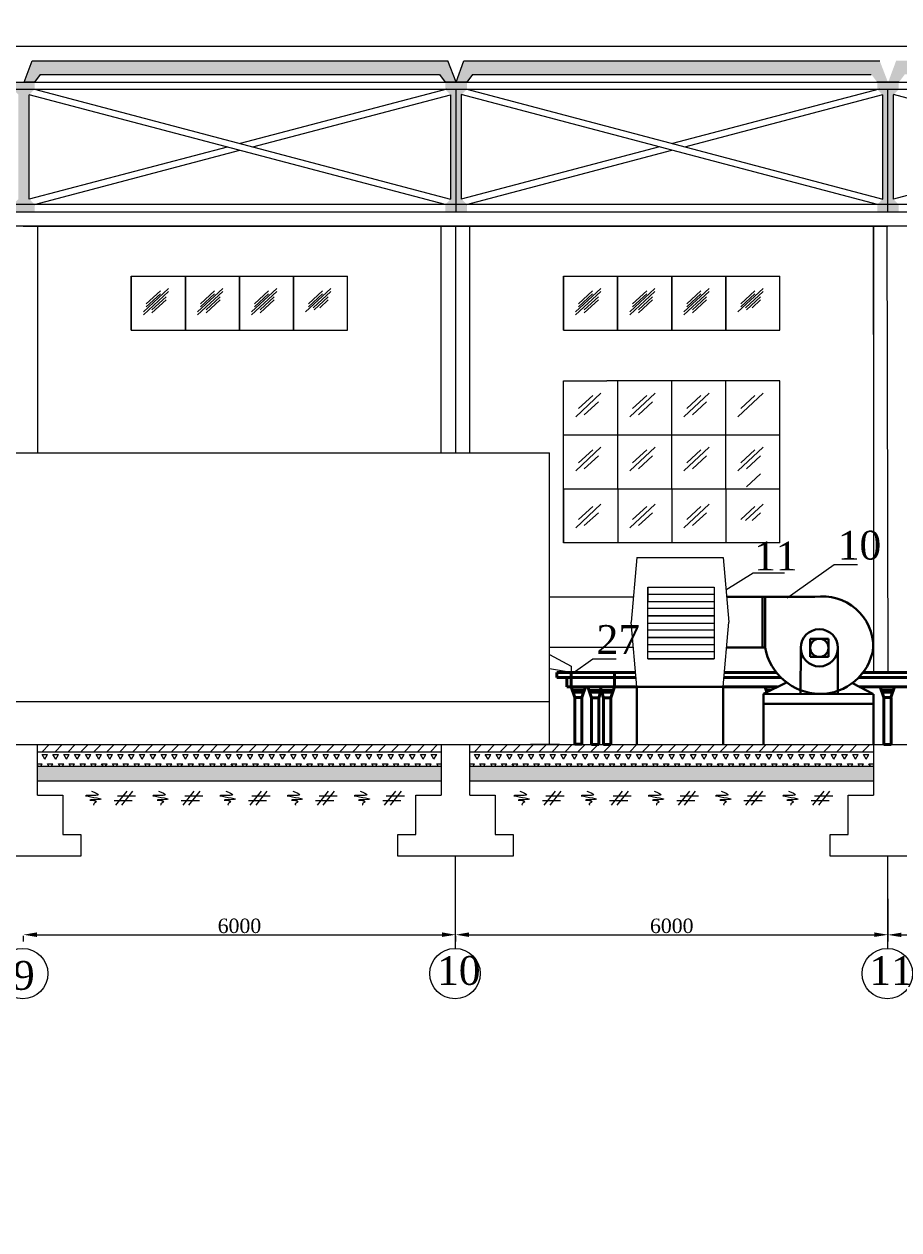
# Model space of a CAD drawing. Header units: inches. Extents: x -4475333 to 345677417, y -211198149 to 2125895.
# Drawn here: x -1924716 to -1912576, y 899148 to 915892 of the extents above; entities that cross this region are included whole.
import ezdxf

# ---------------------------------------------------------------- set-up
doc = ezdxf.new("R2010")
doc.units = ezdxf.units.IN
doc.header["$LTSCALE"] = 150
doc.header["$MEASUREMENT"] = 0
doc.linetypes.add('CENTER2', pattern=[1.125, 0.75, -0.125, 0.125, -0.125])
doc.linetypes.add('HIDDEN2', pattern=[4.7625, 3.175, -1.5875])
for name, color, linetype, lineweight in [('03 tbii', 3, 'Continuous', 50), ('cot', 2, 'Continuous', 50), ('Duong vien', 7, 'Continuous', 50), ('EEEE', 7, 'Continuous', 0), ('KHUNG BVE', 7, 'Continuous', 0), ('PHOI_CANH', 3, 'Continuous', 50), ('TH net dam', 7, 'Continuous', 30)]:
    doc.layers.add(name, color=color, linetype=linetype, lineweight=lineweight)
for name, color, linetype in [('dang', 2, 'Continuous'), ('duongtamchamgach', 50, 'Continuous'), ('MATCAT', 132, 'Continuous'), ('NET NHAP', 7, 'Continuous'), ('Net0.2', 4, 'Continuous'), ('netdut', 2, 'HIDDEN2'), ('Thiet bi', 7, 'Continuous'), ('tru', 7, 'Continuous')]:
    doc.layers.add(name, color=color, linetype=linetype)
doc.styles.add('1', font='times.ttf')
doc.styles.get("Standard").update_dxf_attribs({"font": 'times.ttf', "height": 100})
doc.dimstyles.new('75', dxfattribs={"dimtxt": 200, "dimasz": 188, "dimexe": 94, "dimexo": 47, "dimgap": 20, "dimtad": 1, "dimtoh": 1, "dimdec": 0, "dimtxsty": '1', "dimcen": 2.5, "dimclrt": 256, "dimadec": 0, "dimazin": 0, "dimtfac": 1, "dimtdec": 0, "dimtix": 1, "dimtmove": 0, "dimatfit": 2, "dimfxl": 1, "dimlwd": 9, "dimlwe": 9, "dimarcsym": 0})

# ---------------------------------------------------------------- blocks, each defined once
blk = doc.blocks.new('*D187')
at = {"layer": 'Defpoints', "color": 0, "lineweight": 0, "ltscale": 3, "transparency": 16777216}
for p in [(-1924728, 903279), (-1918728, 903279), (-1918728, 903247)]:
    blk.add_point(p, dxfattribs=at)
at = {"layer": 'NET NHAP', "color": 0, "lineweight": 9, "ltscale": 3, "transparency": 16777216}
for p, q in [((-1924728, 903232), (-1924728, 903153)), ((-1924540, 903247), (-1918916, 903247)), ((-1918728, 903232), (-1918728, 903153))]:
    blk.add_line(p, q, dxfattribs=at)
at = {"layer": 'NET NHAP', "color": 0, "lineweight": 0, "ltscale": 3, "transparency": 16777216}
for points in [[(-1924540, 903279), (-1924540, 903216), (-1924728, 903247)], [(-1918916, 903279), (-1918916, 903216), (-1918728, 903247)]]:
    blk.add_solid(points, dxfattribs=at)
at = {"layer": 'NET NHAP', "lineweight": 13, "ltscale": 3, "transparency": 16777216, "insert": (-1921728, 903369), "char_height": 200, "attachment_point": 5, "style": '1'}
blk.add_mtext('6000', dxfattribs=at)
blk = doc.blocks.new('*D188')
at = {"layer": 'Defpoints', "color": 0, "lineweight": 0, "ltscale": 3, "transparency": 16777216}
for p in [(-1918728, 903245), (-1912728, 903247), (-1912728, 903245)]:
    blk.add_point(p, dxfattribs=at)
at = {"layer": 'NET NHAP', "color": 0, "lineweight": 9, "ltscale": 3, "transparency": 16777216}
for p, q in [((-1918728, 903292), (-1918728, 903341)), ((-1912728, 903292), (-1912728, 903341)), ((-1918540, 903247), (-1912916, 903247))]:
    blk.add_line(p, q, dxfattribs=at)
at = {"layer": 'NET NHAP', "color": 0, "lineweight": 0, "ltscale": 3, "transparency": 16777216}
for points in [[(-1918540, 903279), (-1918540, 903216), (-1918728, 903247)], [(-1912916, 903279), (-1912916, 903216), (-1912728, 903247)]]:
    blk.add_solid(points, dxfattribs=at)
at = {"layer": 'NET NHAP', "lineweight": 13, "ltscale": 3, "transparency": 16777216, "insert": (-1915728, 903369), "char_height": 200, "attachment_point": 5, "style": '1'}
blk.add_mtext('6000', dxfattribs=at)
blk = doc.blocks.new('*D193')
at = {"color": 0, "linetype": 'ByBlock', "lineweight": 9, "ltscale": 10, "transparency": 16777216}
for p, q in [((-1912728, 903746), (-1912728, 903151)), ((-1906728, 903744), (-1906728, 903151)), ((-1912540, 903245), (-1906916, 903245))]:
    blk.add_line(p, q, dxfattribs=at)
at = {"color": 0, "linetype": 'ByBlock', "lineweight": 0, "ltscale": 10, "transparency": 16777216}
for points in [[(-1912540, 903276), (-1912540, 903214), (-1912728, 903245)], [(-1906916, 903276), (-1906916, 903214), (-1906728, 903245)]]:
    blk.add_solid(points, dxfattribs=at)
at = {"layer": 'Defpoints', "color": 0, "linetype": 'ByBlock', "lineweight": 0, "ltscale": 10, "transparency": 16777216}
for p in [(-1912728, 903793), (-1906728, 903791), (-1906728, 903245)]:
    blk.add_point(p, dxfattribs=at)
at = {"linetype": 'ByBlock', "ltscale": 10, "transparency": 16777216, "insert": (-1909728, 903367), "char_height": 200, "attachment_point": 5, "style": '1'}
blk.add_mtext('6000', dxfattribs=at)
blk = doc.blocks.new('utjjrtjtr')
at = {"layer": 'PHOI_CANH', "color": 252, "lineweight": 9}
for p, q in [((4094925, 1559965), (4094925, 1559215)), ((4094925, 1559215), (4094925, 1559965)), ((4094925, 1559965), (4097925, 1559965)), ((4094925, 1559965), (4094925, 1559215)), ((4094925, 1559965), (4097925, 1559965)), ((4094925, 1559965), (4097925, 1559965)), ((4095675, 1559215), (4095675, 1559965)), ((4095675, 1559965), (4095675, 1559215)), ((4096425, 1559215), (4096425, 1559965)), ((4096425, 1559965), (4096425, 1559215)), ((4097175, 1559215), (4097175, 1559965)), ((4097175, 1559965), (4097175, 1559215)), ((4097925, 1559215), (4097925, 1559965)), ((4095092, 1559468), (4095443, 1559795)), ((4095092, 1559468), (4095443, 1559795)), ((4095092, 1559426), (4095443, 1559754)), ((4095092, 1559426), (4095443, 1559754)), ((4095133, 1559580), (4095328, 1559760)), ((4095133, 1559580), (4095328, 1559760)), ((4095133, 1559539), (4095328, 1559719)), ((4095133, 1559539), (4095328, 1559719)), ((4095212, 1559496), (4095407, 1559677)), ((4095212, 1559496), (4095407, 1559677)), ((4095212, 1559455), (4095407, 1559636)), ((4095212, 1559455), (4095407, 1559636)), ((4095842, 1559468), (4096193, 1559795)), ((4095842, 1559468), (4096193, 1559795)), ((4095842, 1559426), (4096193, 1559754)), ((4095842, 1559426), (4096193, 1559754)), ((4095883, 1559580), (4096078, 1559760)), ((4095883, 1559580), (4096078, 1559760)), ((4095883, 1559539), (4096078, 1559719)), ((4095883, 1559539), (4096078, 1559719)), ((4095962, 1559496), (4096157, 1559677)), ((4095962, 1559496), (4096157, 1559677)), ((4095962, 1559455), (4096157, 1559636)), ((4095962, 1559455), (4096157, 1559636)), ((4096592, 1559468), (4096943, 1559795)), ((4096592, 1559468), (4096943, 1559795)), ((4096592, 1559426), (4096943, 1559754)), ((4096592, 1559426), (4096943, 1559754)), ((4096633, 1559580), (4096828, 1559760)), ((4096633, 1559580), (4096828, 1559760)), ((4096633, 1559539), (4096828, 1559719)), ((4096633, 1559539), (4096828, 1559719)), ((4096712, 1559496), (4096907, 1559677)), ((4096712, 1559496), (4096907, 1559677)), ((4096712, 1559455), (4096907, 1559636)), ((4096712, 1559455), (4096907, 1559636)), ((4097342, 1559468), (4097693, 1559795)), ((4097342, 1559468), (4097693, 1559795)), ((4097383, 1559580), (4097578, 1559760)), ((4097383, 1559580), (4097578, 1559760)), ((4097383, 1559539), (4097578, 1559719)), ((4097383, 1559539), (4097578, 1559719)), ((4097451, 1559527), (4097693, 1559754)), ((4097451, 1559527), (4097693, 1559754)), ((4097462, 1559496), (4097657, 1559677)), ((4097462, 1559496), (4097657, 1559677)), ((4097540, 1559527), (4097657, 1559636)), ((4097540, 1559527), (4097657, 1559636)), ((4094925, 1559215), (4097883, 1559215)), ((4094925, 1559215), (4097925, 1559215)), ((4094925, 1559215), (4097883, 1559215)), ((4097883, 1559215), (4097925, 1559215)), ((4097883, 1559215), (4097925, 1559215))]:
    blk.add_line(p, q, dxfattribs=at)

msp = doc.modelspace()

# ---------------------------------------------------------------- hatches: boundary and pattern name
at = {"layer": 'dang', "lineweight": 9}
for points in [[(-1924870.9, 913286.8), (-1924570.9, 913286.8), (-1924570.9, 913386.8), (-1924645.9, 913461.8), (-1924645.9, 914911.6), (-1924570.9, 914986.8), (-1924570.9, 915086.8), (-1924870.9, 915086.8), (-1924870.9, 914986.8), (-1924795.9, 914911.6), (-1924795.9, 913461.8), (-1924870.9, 913386.8)], [(-1918871.9, 913286.8), (-1918571.9, 913286.8), (-1918571.9, 913386.8), (-1918646.9, 913461.8), (-1918646.9, 914911.6), (-1918571.9, 914986.8), (-1918571.9, 915086.8), (-1918871.9, 915086.8), (-1918871.9, 914986.8), (-1918796.9, 914911.6), (-1918796.9, 913461.8), (-1918871.9, 913386.8)], [(-1912876.9, 913286.8), (-1912576.9, 913286.8), (-1912576.9, 913386.8), (-1912651.9, 913461.8), (-1912651.9, 914911.6), (-1912576.9, 914986.8), (-1912576.9, 915086.8), (-1912876.9, 915086.8), (-1912876.9, 914986.8), (-1912801.9, 914911.6), (-1912801.9, 913461.8), (-1912876.9, 913386.8)]]:
    msp.add_hatch(color=256, dxfattribs=at).paths.add_polyline_path(points)
at = {"layer": 'netdut', "linetype": 'ByBlock', "lineweight": 9, "ltscale": 10}
h = msp.add_hatch(dxfattribs=at)
h.set_pattern_fill('TRIANG', color=0, scale=400, style=0)
h.set_pattern_definition([(60, (-2659278.37, 852424.49), (-75, 129.90381), [75, -75]), (120, (-2659278.37, 852424.49), (-150, 8e-08), [75, -75]), (0, (-2659315.87, 852489.44), (75, 129.90381), [75, -75])])
h.paths.add_polyline_path([(-1924528.6, 905587.2), (-1924528.6, 905786.9), (-1918928.5, 905786.9), (-1918928.5, 905587.3)])
h = msp.add_hatch(dxfattribs=at)
h.set_pattern_fill('TRIANG', color=0, scale=400, style=0)
h.set_pattern_definition([(60, (-2653278.37, 852424.49), (-75, 129.90381), [75, -75]), (120, (-2653278.37, 852424.49), (-150, 8e-08), [75, -75]), (0, (-2653315.87, 852489.44), (75, 129.90381), [75, -75])])
h.paths.add_polyline_path([(-1918528.6, 905587.2), (-1918528.6, 905786.9), (-1912928.5, 905786.9), (-1912928.5, 905587.3)])
h = msp.add_hatch(dxfattribs=at)
h.set_pattern_fill('DOTS', color=4, scale=400, style=0)
h.set_pattern_definition([(0, (-2659278.374, 852424.489), (12.5, 25), [0, -25])])
edge = h.paths.add_edge_path()
edge.add_line((-1918928.5, 905587.3), (-1918928.5, 905386.9))
edge.add_line((-1924528.6, 905587.2), (-1918928.5, 905587.3))
edge.add_line((-1924528.6, 905383.7), (-1918928.5, 905382.7))
edge.add_line((-1924528.6, 905383.7), (-1924528.6, 905587.2))
h = msp.add_hatch(dxfattribs=at)
h.set_pattern_fill('DOTS', color=4, scale=400, style=0)
h.set_pattern_definition([(0, (-2653278.374, 852424.489), (12.5, 25), [0, -25])])
edge = h.paths.add_edge_path()
edge.add_line((-1912928.5, 905587.3), (-1912928.5, 905386.9))
edge.add_line((-1918528.6, 905587.2), (-1912928.5, 905587.3))
edge.add_line((-1918528.6, 905383.7), (-1912928.5, 905382.7))
edge.add_line((-1918528.6, 905383.7), (-1918528.6, 905587.2))
at = {"layer": 'tru', "linetype": 'ByBlock', "lineweight": 9, "ltscale": 10}
h = msp.add_hatch(dxfattribs=at)
h.set_pattern_fill('ANSI31', color=5, style=0)
h.set_pattern_definition([(45, (-3375269.5799, 726526.24026), (-0.088388347648, 0.088388347648), [])])
h.paths.add_polyline_path([(-1924606.8, 915382.5), (-1924716.4, 915086.8), (-1924571.1, 915086.8), (-1924491.8, 915193.9), (-1918952.1, 915193.9), (-1918870.9, 915086.8), (-1918722.4, 915086.8), (-1918835.9, 915382.5)])
for points in [[(-1918612.8, 915382.5), (-1918722.4, 915086.8), (-1918571.8, 915086.8), (-1918492.5, 915193.9), (-1912958.1, 915193.9), (-1912876.9, 915086.8), (-1912728.4, 915086.8), (-1912841.9, 915382.5)], [(-1912613.8, 915382.5), (-1912723.5, 915086.8), (-1912572.9, 915086.8), (-1912493.6, 915193.9), (-1906959.1, 915193.9), (-1906877.9, 915086.8), (-1906729.5, 915086.8), (-1906843, 915382.5)]]:
    msp.add_hatch(color=5, dxfattribs=at).paths.add_polyline_path(points)
h = msp.add_hatch(dxfattribs=at)
h.set_pattern_fill('ANSI31', color=5, scale=40, style=0)
h.set_pattern_definition([(45, (-3466444.04, 1115139.1), (-89.802561, 89.802561), [])])
edge = h.paths.add_edge_path()
edge.add_line((-1918928.5, 905786.9), (-1918928.5, 905886.8))
edge.add_line((-1918928.5, 905886.8), (-1921125.5, 905886.8))
edge.add_line((-1921125.5, 905886.8), (-1921125.5, 905887))
edge.add_line((-1921125.5, 905887), (-1924328.6, 905887))
edge.add_line((-1924328.6, 905886.9), (-1924528.6, 905886.9))
edge.add_line((-1924528.6, 905886.9), (-1924528.6, 905786.9))
edge.add_line((-1924528.6, 905786.9), (-1918928.5, 905786.9))
h = msp.add_hatch(dxfattribs=at)
h.set_pattern_fill('ANSI31', color=5, scale=40, style=0)
h.set_pattern_definition([(45, (-3460444.04, 1115139.1), (-89.802561, 89.802561), [])])
edge = h.paths.add_edge_path()
edge.add_line((-1912928.5, 905786.9), (-1912928.5, 905886.8))
edge.add_line((-1912928.5, 905886.8), (-1915125.5, 905886.8))
edge.add_line((-1915125.5, 905886.8), (-1915125.5, 905887))
edge.add_line((-1915125.5, 905887), (-1918328.6, 905887))
edge.add_line((-1918328.6, 905886.9), (-1918528.6, 905886.9))
edge.add_line((-1918528.6, 905886.9), (-1918528.6, 905786.9))
edge.add_line((-1918528.6, 905786.9), (-1912928.5, 905786.9))

# ---------------------------------------------------------------- linework, layer by layer
at = {"layer": '03 tbii', "lineweight": 18}
msp.add_line((-1972728.5, 905887), (-1906728.3, 905887), dxfattribs=at)
at = {"layer": 'cot', "lineweight": 18}
for p, q in [((-1918873.7, 913386.8), (-1924648.7, 914911.6)), ((-1924573.4, 914986.8), (-1918798.7, 913461.8)), ((-1918848.7, 914986.8), (-1921717.3, 914232.6)), ((-1921544, 914186.8), (-1918798.7, 914911.6)), ((-1912874.7, 913387.5), (-1918649.7, 914912.4)), ((-1918574.4, 914987.5), (-1912799.7, 913462.5)), ((-1912849.7, 914987.5), (-1915718.3, 914233.3)), ((-1915545, 914187.5), (-1912799.7, 914912.4)), ((-1906874.7, 913387.5), (-1912649.7, 914912.4)), ((-1921897.5, 914185.2), (-1924648.7, 913461.8)), ((-1915898.5, 914185.9), (-1918649.7, 913462.5)), ((-1909898.5, 914185.9), (-1912649.7, 913462.5)), ((-1924573.7, 913386.8), (-1921723.7, 914139.3)), ((-1918574.7, 913387.5), (-1915724.7, 914140.1))]:
    msp.add_line(p, q, dxfattribs=at)
at = {"layer": 'dang', "lineweight": 18}
for p, q in [((-1924645.9, 913461.8), (-1924645.9, 914911.6)), ((-1924645.9, 913461.8), (-1924645.9, 914911.6)), ((-1918796.9, 914911.6), (-1918796.9, 913461.8)), ((-1918796.9, 914911.6), (-1918796.9, 913461.8)), ((-1918646.9, 913461.8), (-1918646.9, 914911.6)), ((-1918646.9, 913461.8), (-1918646.9, 914911.6)), ((-1912801.9, 914911.6), (-1912801.9, 913461.8)), ((-1912801.9, 914911.6), (-1912801.9, 913461.8)), ((-1912651.9, 913461.8), (-1912651.9, 914911.6)), ((-1912651.9, 913461.8), (-1912651.9, 914911.6))]:
    msp.add_line(p, q, dxfattribs=at)
at = {"layer": 'Defpoints', "lineweight": 18}
for p, q in [((-1918721.9, 913286.8), (-1918721.9, 914986.8)), ((-1912726.9, 913286.8), (-1912726.9, 914986.8))]:
    msp.add_line(p, q, dxfattribs=at)
at = {"layer": 'Duong vien', "color": 7, "linetype": 'Continuous', "lineweight": 18, "ltscale": 10}
for p, q in [((-1914126.8, 907924.6), (-1913473.9, 908388.6)), ((-1913473.9, 908388.6), (-1913151, 908388.6)), ((-1917094.7, 906884.5), (-1916821.3, 907078.8)), ((-1916821.3, 907078.8), (-1916498.4, 907078.8))]:
    msp.add_line(p, q, dxfattribs=at)
at = {"layer": 'duongtamchamgach', "linetype": 'CENTER2', "lineweight": 15, "ltscale": 200}
msp.add_line((-1912723.1, 906889), (-1912736.1, 913086.6), dxfattribs=at)
at = {"layer": 'EEEE', "color": 5, "linetype": 'Continuous', "lineweight": 40, "ltscale": 10}
for p, q in [((-1917324.8, 906886.7), (-1916228.7, 906887.2)), ((-1917324.8, 906886.7), (-1917324.8, 906819.3)), ((-1917324.8, 906819.3), (-1916222.7, 906819.3)), ((-1917124.8, 906886.8), (-1917124.8, 906689.5)), ((-1916524.8, 906887.1), (-1916524.8, 906689.5)), ((-1915004.2, 906819.3), (-1914213.4, 906819.3)), ((-1914998.1, 906887.9), (-1914275.2, 906888.2)), ((-1912204.8, 906819.3), (-1913132.5, 906819.3)), ((-1913073.2, 906888.8), (-1912204.8, 906889.3)), ((-1917124.8, 906689.5), (-1916524.8, 906689.5)), ((-1917075.2, 905890.8), (-1916975.2, 905890.8)), ((-1916842.3, 905888), (-1916742.3, 905888)), ((-1916673, 905888), (-1916573, 905888)), ((-1912785, 905887), (-1912685, 905887))]:
    msp.add_line(p, q, dxfattribs=at)
at = {"layer": 'EEEE', "color": 5, "lineweight": 40}
for p, q in [((-1917184.8, 906689.3), (-1917184.8, 906819.3)), ((-1917184.8, 906689.3), (-1916211.1, 906689.3)), ((-1917124.8, 906689.5), (-1917075.2, 906540.8)), ((-1916925.7, 906689.3), (-1916975.2, 906540.8)), ((-1916892.7, 906689.3), (-1916842.3, 906538)), ((-1916723.5, 906689.5), (-1916673, 906538)), ((-1916691.8, 906689.5), (-1916691.9, 906689.3)), ((-1916522.5, 906689.3), (-1916573, 906538)), ((-1915015.9, 906689.3), (-1914259.4, 906689.3)), ((-1914432.7, 906685.3), (-1914409, 906614)), ((-1913120.8, 906689.3), (-1912344.8, 906689.3)), ((-1912835.9, 906689.3), (-1912786.3, 906540.6)), ((-1912636.8, 906689.3), (-1912686.3, 906540.6)), ((-1917108.5, 906640.8), (-1916941.9, 906640.8)), ((-1917100.2, 906615.8), (-1916950.2, 906615.8)), ((-1917075.2, 905890.8), (-1917075.2, 906540.8)), ((-1917075.2, 906540.8), (-1916975.2, 906540.8)), ((-1916975.2, 906540.8), (-1916975.2, 905890.8)), ((-1916875.6, 906638), (-1916709, 906638)), ((-1916867.3, 906613), (-1916717.3, 906613)), ((-1916842.3, 905888), (-1916842.3, 906538)), ((-1916842.3, 906538), (-1916742.3, 906538)), ((-1916707.6, 906642), (-1916742.3, 906538)), ((-1916742.3, 906538), (-1916742.3, 905888)), ((-1916706.3, 906638), (-1916539.6, 906638)), ((-1916698, 906613), (-1916548, 906613)), ((-1916673, 905888), (-1916673, 906538)), ((-1916673, 906538), (-1916573, 906538)), ((-1916573, 906538), (-1916573, 905888)), ((-1914417.9, 906640.7), (-1914356, 906640.7)), ((-1914416.5, 906636.7), (-1914364, 906636.7)), ((-1912819.7, 906640.6), (-1912653, 906640.6)), ((-1912811.3, 906615.6), (-1912661.3, 906615.6)), ((-1912786.3, 906540.6), (-1912686.3, 906540.6)), ((-1912785, 905886.6), (-1912785, 906536.6)), ((-1912685, 906536.6), (-1912685, 905887)), ((-1912784.3, 905891.2), (-1912784.3, 906405.3))]:
    msp.add_line(p, q, dxfattribs=at)
at = {"layer": 'KHUNG BVE', "color": 3, "linetype": 'Continuous', "lineweight": 18, "ltscale": 10}
for p, q in [((-1963126.1, 915586.9), (-1900828.6, 915587.1)), ((-1942519.2, 915086.9), (-1901377.4, 915086.7)), ((-1942519.7, 914986.9), (-1901377.8, 914986.7)), ((-1924728.5, 913086.8), (-1918728.5, 913086.8)), ((-1924728.5, 913086.8), (-1924528.5, 913086.8)), ((-1918728.5, 913086.8), (-1918928.5, 913086.8)), ((-1918728.5, 913086.8), (-1912728.5, 913086.8)), ((-1918728.5, 913086.8), (-1918528.5, 913086.8)), ((-1918528.5, 913086.8), (-1917887.5, 913086.8)), ((-1924528.6, 905786.9), (-1918928.5, 905786.9)), ((-1918528.6, 905786.9), (-1912928.5, 905786.9))]:
    msp.add_line(p, q, dxfattribs=at)
at = {"layer": 'KHUNG BVE', "linetype": 'Continuous', "lineweight": 18, "ltscale": 10}
for p, q in [((-1901081.4, 913387), (-1972728.5, 913387)), ((-1972728.5, 913287), (-1901052.7, 913287)), ((-1906728.5, 913087), (-1972728.5, 913087)), ((-1924528.5, 909936.8), (-1924528.5, 913086.8)), ((-1912928.5, 911582), (-1912928.5, 913086.8)), ((-1912928.5, 913086.8), (-1912928.5, 906888.9)), ((-1918928.5, 905886.9), (-1918928.5, 905386.9)), ((-1917287.9, 905886.9), (-1917687.8, 905886.9)), ((-1912928.5, 905886.9), (-1912928.5, 905386.9)), ((-1918928.5, 905386.9), (-1918928.5, 905186.9)), ((-1912928.5, 905386.9), (-1912928.5, 905186.9)), ((-1924528.6, 905186.9), (-1924178.6, 905186.9)), ((-1924178.6, 905186.9), (-1924178.6, 904636.9)), ((-1919278.6, 904636.9), (-1919278.6, 905186.9)), ((-1919278.6, 905186.9), (-1918928.5, 905186.9)), ((-1918528.6, 905186.9), (-1918178.6, 905186.9)), ((-1918178.6, 905186.9), (-1918178.6, 904636.9)), ((-1913278.6, 904636.9), (-1913278.6, 905186.9)), ((-1913278.6, 905186.9), (-1912928.5, 905186.9)), ((-1924178.6, 904636.9), (-1923928.6, 904636.9)), ((-1923928.6, 904636.9), (-1923928.6, 904336.9)), ((-1919528.6, 904336.9), (-1919528.6, 904636.9)), ((-1919528.6, 904636.9), (-1919278.6, 904636.9)), ((-1918178.6, 904636.9), (-1917928.6, 904636.9)), ((-1917928.6, 904636.9), (-1917928.6, 904336.9)), ((-1913528.6, 904336.9), (-1913528.6, 904636.9)), ((-1913528.6, 904636.9), (-1913278.6, 904636.9)), ((-1923928.6, 904336.9), (-1925528.6, 904336.9)), ((-1917928.6, 904336.9), (-1919528.6, 904336.9)), ((-1911928.6, 904336.9), (-1913528.6, 904336.9))]:
    msp.add_line(p, q, dxfattribs=at)
at = {"layer": 'KHUNG BVE', "lineweight": 0}
for p, q in [((-1918928.5, 913086.8), (-1918528.5, 913086.8)), ((-1918928.5, 909936.8), (-1918928.5, 913086.8)), ((-1918728.5, 913086.8), (-1918728.5, 909936.8)), ((-1918528.6, 909936.8), (-1918528.5, 913086.8)), ((-1932949.8, 909936.8), (-1917424.8, 909936.8)), ((-1917424.8, 905886.8), (-1917424.8, 909936.8)), ((-1916210.9, 908487), (-1916290.9, 907587)), ((-1916210.9, 908487), (-1915015.9, 908487)), ((-1915015.9, 908487), (-1914935.9, 907587)), ((-1914975.9, 908037), (-1914596.1, 908270.9)), ((-1914596.1, 908270.9), (-1914164.6, 908270.9)), ((-1916060.1, 908075.2), (-1916060.1, 907875.2)), ((-1916060.1, 908075.2), (-1916060.1, 907975.2)), ((-1917424.8, 907936.8), (-1916259.8, 907936.8)), ((-1916060.1, 907975.2), (-1915138.6, 907975.2)), ((-1916060.1, 907875.2), (-1915138.6, 907875.2)), ((-1915138.6, 907975.2), (-1915138.6, 907775.2)), ((-1915138.6, 907775.2), (-1916060.1, 907775.2)), ((-1915138.6, 907675.2), (-1916060.1, 907675.2)), ((-1916060.1, 907675.2), (-1915138.6, 907675.2)), ((-1916210.9, 906687), (-1916290.9, 907587)), ((-1916060.1, 907575.2), (-1915138.6, 907575.2)), ((-1915015.9, 906687), (-1914935.9, 907587)), ((-1915138.6, 907475.2), (-1916060.1, 907475.2)), ((-1915138.6, 907375.2), (-1916060.1, 907375.2)), ((-1916060.1, 907375.2), (-1915138.6, 907375.2)), ((-1916259.8, 907236.8), (-1917424.8, 907236.8)), ((-1916060.1, 907275.2), (-1915138.6, 907275.2)), ((-1915138.6, 907175.2), (-1916060.1, 907175.2)), ((-1917424.8, 906886.8), (-1917424.8, 907136.8)), ((-1917424.8, 907136.8), (-1917124.8, 906976.4)), ((-1915138.6, 907075.2), (-1916060.1, 907075.2)), ((-1917124.8, 906886.9), (-1917424.8, 906936.8)), ((-1917124.8, 906976.4), (-1917124.8, 906886.8)), ((-1933224.8, 906486.8), (-1917424.8, 906486.8)), ((-1912930.1, 906454.1), (-1912930.1, 905887)), ((-1934564.5, 905886.8), (-1918974.5, 905886.8)), ((-1924528.5, 905887), (-1923228.5, 905887)), ((-1920228.5, 905887), (-1920228.5, 905887))]:
    msp.add_line(p, q, dxfattribs=at)
at = {"layer": 'KHUNG BVE', "color": 0, "linetype": 'Continuous', "lineweight": 18, "ltscale": 10}
for p, q in [((-1924528.6, 905186.9), (-1924528.6, 905886.9)), ((-1918528.6, 905186.9), (-1918528.6, 905886.9)), ((-1924528.6, 905383.7), (-1918928.5, 905382.7)), ((-1918528.6, 905382.6), (-1912928.5, 905381.6))]:
    msp.add_line(p, q, dxfattribs=at)
at = {"layer": 'KHUNG BVE', "color": 2, "linetype": 'Continuous', "lineweight": 18, "ltscale": 10}
msp.add_line((-1924528.6, 905587.2), (-1918928.5, 905587.3), dxfattribs=at)
at = {"layer": 'KHUNG BVE', "lineweight": 0}
msp.add_lwpolyline([(-1916060.1, 908075.2), (-1915138.6, 908075.2), (-1915138.6, 907077), (-1916060.1, 907077)], close=True, dxfattribs=at)
msp.add_circle((-1916098.2, 889715.1), 188435.9, dxfattribs=at)
at = {"layer": 'MATCAT', "color": 3, "lineweight": 13, "ltscale": 3}
for p, q in [((-1918528.5, 913086.8), (-1916476.5, 913086.8)), ((-1916476.5, 913086.8), (-1916276.5, 913086.8)), ((-1916276.5, 913086.8), (-1916476.5, 913086.8)), ((-1918728.4, 903248.8), (-1918728.4, 904337.1)), ((-1912728.4, 903248.8), (-1912728.4, 904337.1))]:
    msp.add_line(p, q, dxfattribs=at)
at = {"layer": 'Net0.2', "lineweight": 18}
for p, q in [((-1923293.1, 905240.1), (-1923448.1, 905046.8)), ((-1923420.3, 905175.5), (-1923168.4, 905175.5)), ((-1923212.2, 905240.1), (-1923367.2, 905046.8)), ((-1922360.7, 905240.1), (-1922515.7, 905046.8)), ((-1922487.9, 905175.5), (-1922236, 905175.5)), ((-1922279.8, 905240.1), (-1922434.8, 905046.8)), ((-1921428.3, 905240.1), (-1921583.3, 905046.8)), ((-1921555.5, 905175.5), (-1921303.6, 905175.5)), ((-1921347.4, 905240.1), (-1921502.4, 905046.8)), ((-1920495.9, 905240.1), (-1920650.9, 905046.8)), ((-1920623.1, 905175.5), (-1920371.2, 905175.5)), ((-1920415, 905240.1), (-1920570, 905046.8)), ((-1919563.4, 905240.1), (-1919718.5, 905046.8)), ((-1919690.7, 905175.5), (-1919438.8, 905175.5)), ((-1919482.5, 905240.1), (-1919637.6, 905046.8)), ((-1917347.6, 905240.1), (-1917502.6, 905046.8)), ((-1917474.8, 905175.5), (-1917222.9, 905175.5)), ((-1917266.7, 905240.1), (-1917421.7, 905046.8)), ((-1916415.2, 905240.1), (-1916570.2, 905046.8)), ((-1916542.4, 905175.5), (-1916290.5, 905175.5)), ((-1916334.3, 905240.1), (-1916489.3, 905046.8)), ((-1915482.8, 905240.1), (-1915637.8, 905046.8)), ((-1915610, 905175.5), (-1915358.1, 905175.5)), ((-1915401.9, 905240.1), (-1915556.9, 905046.8)), ((-1914550.4, 905240.1), (-1914705.4, 905046.8)), ((-1914677.6, 905175.5), (-1914425.7, 905175.5)), ((-1914469.5, 905240.1), (-1914624.5, 905046.8)), ((-1913617.9, 905240.1), (-1913773, 905046.8)), ((-1913745.2, 905175.5), (-1913493.3, 905175.5)), ((-1913537, 905240.1), (-1913692.1, 905046.8)), ((-1923468.8, 905111.5), (-1923216.9, 905111.5)), ((-1922536.4, 905111.5), (-1922284.5, 905111.5)), ((-1921604, 905111.5), (-1921352, 905111.5)), ((-1920671.5, 905111.5), (-1920419.6, 905111.5)), ((-1919739.1, 905111.5), (-1919487.2, 905111.5)), ((-1917523.3, 905111.5), (-1917271.4, 905111.5)), ((-1916590.9, 905111.5), (-1916339, 905111.5)), ((-1915658.5, 905111.5), (-1915406.5, 905111.5)), ((-1914726, 905111.5), (-1914474.1, 905111.5)), ((-1913793.6, 905111.5), (-1913541.7, 905111.5))]:
    msp.add_line(p, q, dxfattribs=at)
for points in [[(-1923782.7, 905240.1), (-1923690, 905190), (-1923863.5, 905177.6), (-1923652.8, 905128), (-1923801.5, 905115.7), (-1923714.8, 905090.9), (-1923752, 905053.7), (-1923745.8, 905047.6)], [(-1922850.3, 905240.1), (-1922757.6, 905190), (-1922931.1, 905177.6), (-1922720.4, 905128), (-1922869.1, 905115.7), (-1922782.4, 905090.9), (-1922819.5, 905053.7), (-1922813.3, 905047.6)], [(-1921917.8, 905240.1), (-1921825.1, 905190), (-1921998.7, 905177.6), (-1921788, 905128), (-1921936.7, 905115.7), (-1921849.9, 905090.9), (-1921887.1, 905053.7), (-1921880.9, 905047.6)], [(-1920985.4, 905240.1), (-1920892.7, 905190), (-1921066.3, 905177.6), (-1920855.5, 905128), (-1921004.3, 905115.7), (-1920917.5, 905090.9), (-1920954.7, 905053.7), (-1920948.5, 905047.6)], [(-1920053, 905240.1), (-1919960.3, 905190), (-1920133.9, 905177.6), (-1919923.1, 905128), (-1920071.9, 905115.7), (-1919985.1, 905090.9), (-1920022.3, 905053.7), (-1920016.1, 905047.6)], [(-1917837.2, 905240.1), (-1917744.5, 905190), (-1917918, 905177.6), (-1917707.3, 905128), (-1917856, 905115.7), (-1917769.3, 905090.9), (-1917806.5, 905053.7), (-1917800.3, 905047.6)], [(-1916904.8, 905240.1), (-1916812.1, 905190), (-1916985.6, 905177.6), (-1916774.9, 905128), (-1916923.6, 905115.7), (-1916836.9, 905090.9), (-1916874, 905053.7), (-1916867.8, 905047.6)], [(-1915972.3, 905240.1), (-1915879.6, 905190), (-1916053.2, 905177.6), (-1915842.5, 905128), (-1915991.2, 905115.7), (-1915904.4, 905090.9), (-1915941.6, 905053.7), (-1915935.4, 905047.6)], [(-1915039.9, 905240.1), (-1914947.2, 905190), (-1915120.8, 905177.6), (-1914910, 905128), (-1915058.8, 905115.7), (-1914972, 905090.9), (-1915009.2, 905053.7), (-1915003, 905047.6)], [(-1914107.5, 905240.1), (-1914014.8, 905190), (-1914188.4, 905177.6), (-1913977.6, 905128), (-1914126.4, 905115.7), (-1914039.6, 905090.9), (-1914076.8, 905053.7), (-1914070.6, 905047.6)]]:
    msp.add_spline(points, degree=3, dxfattribs=at)
at = {"layer": 'netdut', "color": 0, "linetype": 'ByBlock', "lineweight": 18, "ltscale": 10}
for p, q in [((-1924528.6, 905587.2), (-1924528.6, 905786.9)), ((-1924528.6, 905786.9), (-1918928.5, 905786.9)), ((-1918928.5, 905786.9), (-1918928.5, 905587.3)), ((-1918528.6, 905587.3), (-1918528.6, 905786.9)), ((-1918528.6, 905786.9), (-1912928.5, 905786.9)), ((-1912928.5, 905786.9), (-1912928.5, 905587.4))]:
    msp.add_line(p, q, dxfattribs=at)
at = {"layer": 'netdut', "color": 4, "linetype": 'ByBlock', "lineweight": 18, "ltscale": 10}
for p, q in [((-1924528.6, 905587.2), (-1918928.5, 905587.3)), ((-1924528.6, 905383.7), (-1924528.6, 905587.2)), ((-1918928.5, 905587.3), (-1918928.5, 905386.9)), ((-1918528.6, 905382.6), (-1918528.6, 905587.3)), ((-1918528.6, 905587.2), (-1912928.5, 905587.3))]:
    msp.add_line(p, q, dxfattribs=at)
at = {"layer": 'PHOI_CANH', "color": 252, "lineweight": 18}
for p, q in [((-1917228.5, 909437), (-1917228.5, 910937)), ((-1917228.5, 910937), (-1916628.5, 910937)), ((-1914228.5, 910937), (-1916628.5, 910937)), ((-1916478.5, 910687), (-1916478.5, 910937)), ((-1915728.5, 910687), (-1915728.5, 910937)), ((-1914978.5, 909437), (-1914978.5, 910937)), ((-1914228.5, 908687), (-1914228.5, 910937)), ((-1917061.4, 910439.7), (-1916710.4, 910766.9)), ((-1917020.6, 910551.9), (-1916825.6, 910732.4)), ((-1916478.5, 909437), (-1916478.5, 910687)), ((-1916311.4, 910439.7), (-1915960.4, 910766.9)), ((-1916270.6, 910551.9), (-1916075.6, 910732.4)), ((-1915728.5, 909437), (-1915728.5, 910687)), ((-1915561.4, 910439.7), (-1915210.4, 910766.9)), ((-1915520.6, 910551.9), (-1915325.6, 910732.4)), ((-1914811.4, 910439.7), (-1914460.4, 910766.9)), ((-1914770.6, 910551.9), (-1914575.6, 910732.4)), ((-1916941.4, 910468.4), (-1916746.4, 910648.9)), ((-1916191.4, 910468.4), (-1915996.4, 910648.9)), ((-1915441.4, 910468.4), (-1915246.4, 910648.9)), ((-1917228.5, 910187), (-1914228.5, 910187)), ((-1917228.5, 908687), (-1917228.5, 910070.4)), ((-1917061.4, 909689.7), (-1916710.4, 910016.9)), ((-1917061.4, 909689.7), (-1916710.4, 910016.9)), ((-1916311.4, 909689.7), (-1915960.4, 910016.9)), ((-1916311.4, 909689.7), (-1915960.4, 910016.9)), ((-1915561.4, 909689.7), (-1915210.4, 910016.9)), ((-1915561.4, 909689.7), (-1915210.4, 910016.9)), ((-1914811.4, 909689.7), (-1914460.4, 910016.9)), ((-1914811.4, 909689.7), (-1914460.4, 910016.9)), ((-1917020.6, 909801.9), (-1916825.6, 909982.4)), ((-1917020.6, 909801.9), (-1916825.6, 909982.4)), ((-1916941.4, 909718.4), (-1916746.4, 909898.9)), ((-1916941.4, 909718.4), (-1916746.4, 909898.9)), ((-1916270.6, 909801.9), (-1916075.6, 909982.4)), ((-1916270.6, 909801.9), (-1916075.6, 909982.4)), ((-1916191.4, 909718.4), (-1915996.4, 909898.9)), ((-1916191.4, 909718.4), (-1915996.4, 909898.9)), ((-1915520.6, 909801.9), (-1915325.6, 909982.4)), ((-1915520.6, 909801.9), (-1915325.6, 909982.4)), ((-1915441.4, 909718.4), (-1915246.4, 909898.9)), ((-1915441.4, 909718.4), (-1915246.4, 909898.9)), ((-1914770.6, 909801.9), (-1914575.6, 909982.4)), ((-1914770.6, 909801.9), (-1914575.6, 909982.4)), ((-1914691.4, 909718.4), (-1914496.4, 909898.9)), ((-1914691.4, 909718.4), (-1914496.4, 909898.9)), ((-1914691.4, 909468.4), (-1914496.4, 909648.9)), ((-1917228.5, 909437), (-1917228.5, 908687)), ((-1917228.5, 909437), (-1914228.5, 909437)), ((-1917228.5, 909437), (-1914228.5, 909437)), ((-1916478.5, 909437), (-1916478.5, 908687)), ((-1915728.5, 909437), (-1915728.5, 908687)), ((-1914978.5, 909437), (-1914978.5, 908687)), ((-1917061.4, 908898.4), (-1916710.4, 909225.6)), ((-1917061.4, 908898.4), (-1916710.4, 909225.6)), ((-1917020.6, 909010.7), (-1916825.6, 909191.2)), ((-1917020.6, 909010.7), (-1916825.6, 909191.2)), ((-1916311.4, 908898.4), (-1915960.4, 909225.6)), ((-1916311.4, 908898.4), (-1915960.4, 909225.6)), ((-1916270.6, 909010.7), (-1916075.6, 909191.2)), ((-1916270.6, 909010.7), (-1916075.6, 909191.2)), ((-1915561.4, 908898.4), (-1915210.4, 909225.6)), ((-1915561.4, 908898.4), (-1915210.4, 909225.6)), ((-1915520.6, 909010.7), (-1915325.6, 909191.2)), ((-1915520.6, 909010.7), (-1915325.6, 909191.2)), ((-1914770.6, 909010.7), (-1914575.6, 909191.2)), ((-1914770.6, 909010.7), (-1914575.6, 909191.2)), ((-1914703.2, 908999.2), (-1914460.4, 909225.6)), ((-1914703.2, 908999.2), (-1914460.4, 909225.6)), ((-1916941.4, 908927.1), (-1916746.4, 909107.6)), ((-1916941.4, 908927.1), (-1916746.4, 909107.6)), ((-1916191.4, 908927.1), (-1915996.4, 909107.6)), ((-1916191.4, 908927.1), (-1915996.4, 909107.6)), ((-1915441.4, 908927.1), (-1915246.4, 909107.6)), ((-1915441.4, 908927.1), (-1915246.4, 909107.6)), ((-1914613.4, 908999.2), (-1914496.4, 909107.6)), ((-1914613.4, 908999.2), (-1914496.4, 909107.6)), ((-1914228.5, 908687), (-1917228.5, 908687))]:
    msp.add_line(p, q, dxfattribs=at)
at = {"layer": 'TH net dam'}
for p, q in [((-1914967, 907937), (-1914467, 907937)), ((-1913740.2, 907937), (-1914478.6, 907937)), ((-1914467, 907937), (-1914467, 907237)), ((-1914433.8, 907937), (-1914433.8, 907237)), ((-1913552.5, 907357.8), (-1913806.5, 907357.8)), ((-1913806.5, 907357.8), (-1913806.5, 907103.8)), ((-1913552.5, 907103.8), (-1913552.5, 907357.8)), ((-1914967, 907237), (-1914467, 907237)), ((-1914433.8, 907237), (-1914478.6, 907237)), ((-1913938, 907230.8), (-1913938.9, 906590.5)), ((-1913420.9, 907230.8), (-1913421.9, 906589.8)), ((-1913806.5, 907103.8), (-1913552.5, 907103.8)), ((-1916211.1, 906689.3), (-1916211.1, 905886.8)), ((-1916211.1, 906689.3), (-1915015.9, 906687)), ((-1915015.9, 906689.3), (-1915015.9, 905886.8)), ((-1914454.2, 906591.3), (-1914135.7, 906751.6)), ((-1912935.5, 906591.3), (-1913219.9, 906741.8)), ((-1914454.2, 906591.3), (-1912930.1, 906589)), ((-1914454.2, 906591.3), (-1914454.2, 906454.1)), ((-1912930.1, 906589), (-1912930.1, 906454.1)), ((-1914454.2, 906454.1), (-1912930.1, 906454.1)), ((-1914454.2, 906454.1), (-1914454.2, 905887)), ((-1912930.1, 906454.1), (-1912930.1, 905887))]:
    msp.add_line(p, q, dxfattribs=at)
for radius in [258.5, 127]:
    msp.add_circle((-1913679.5, 907230.8), radius, dxfattribs=at)
for centre, radius, start, end in [((-1913636, 907239.2), 705.5, 359.3154, 98.49699), ((-1913656.6, 907380), 790.2, 190.4312, 268.34369), ((-1913671.8, 907339.2), 749.1, 269.41699, 351.6781)]:
    msp.add_arc(centre, radius, start, end, dxfattribs=at)
at = {"layer": 'Thiet bi', "color": 2, "linetype": 'ByBlock', "lineweight": 18, "ltscale": 10}
for p, q in [((-1918728.4, 903058.8), (-1918728.4, 903248.8)), ((-1912728.4, 903058.8), (-1912728.4, 903248.8))]:
    msp.add_line(p, q, dxfattribs=at)
for centre in [(-1924735.9, 902707.4), (-1918735.9, 902707.4), (-1912735.9, 902707.4)]:
    msp.add_circle(centre, 350.1, dxfattribs=at)
at = {"layer": 'tru', "color": 5, "linetype": 'ByBlock', "lineweight": 18, "ltscale": 10}
for p, q in [((-1924716.4, 915086.8), (-1924606.8, 915382.5)), ((-1924606.8, 915382.5), (-1918835.9, 915382.5)), ((-1918722.4, 915086.8), (-1918835.9, 915382.5)), ((-1918722.4, 915086.8), (-1918612.8, 915382.5)), ((-1918612.8, 915382.5), (-1912841.9, 915382.5)), ((-1924491.8, 915193.9), (-1924571.1, 915086.8)), ((-1924491.8, 915193.9), (-1918952.1, 915193.9)), ((-1918952.1, 915193.9), (-1918870.9, 915086.8)), ((-1918492.5, 915193.9), (-1918571.8, 915086.8)), ((-1918492.5, 915193.9), (-1912958.1, 915193.9)), ((-1924571.1, 915086.8), (-1924708.1, 915086.8)), ((-1918722.4, 915086.8), (-1918874.3, 915086.8)), ((-1918571.8, 915086.8), (-1918708.9, 915086.8)), ((-1912728.4, 915086.8), (-1912880.3, 915086.8)), ((-1912577.8, 915086.8), (-1912728.4, 915086.8)), ((-1912577.8, 915086.8), (-1912728.4, 915086.8)), ((-1912577.8, 915086.8), (-1912714.9, 915086.8))]:
    msp.add_line(p, q, dxfattribs=at)

# ---------------------------------------------------------------- block references
at = {"linetype": 'ByBlock'}
for p in [(-6018153.8, -647573.3), (-6012153.8, -647573.3)]:
    msp.add_blockref('utjjrtjtr', p, dxfattribs=at)

# ---------------------------------------------------------------- texts
at = {"color": 7, "linetype": 'ByBlock', "lineweight": 18, "char_height": 400, "width": 236.121, "attachment_point": 1}
for s, insert in [('10', (-1913424.4, 908856.1)), ('11', (-1914586.2, 908704.9)), ('27', (-1916771.8, 907546.3))]:
    msp.add_mtext(s, dxfattribs=dict(at, insert=insert))
at = {"layer": 'Thiet bi', "color": 2, "linetype": 'ByBlock', "lineweight": 18, "ltscale": 10, "char_height": 400, "attachment_point": 1}
for s, insert, width in [('9', (-1924871.4, 902882.4), 247.603), ('10', (-1918985.6, 902950.2), 417.902), ('11', (-1912985.6, 902950.2), 417.902)]:
    msp.add_mtext(s, dxfattribs=dict(at, insert=insert, width=width))

# ---------------------------------------------------------------- dimensions: what is measured, and where the dimension line sits
at = {"linetype": 'ByBlock', "ltscale": 10}
dim = msp.add_linear_dim(base=(-1906728.4, 903245), p1=(-1912728.4, 903792.9), p2=(-1906728.4, 903791), dimstyle='75', dxfattribs=at)
dim.commit()
dim.dimension.update_dxf_attribs({"geometry": '*D193', "text_midpoint": (-1909728.4, 903366.7)})
at = {"layer": 'NET NHAP', "color": 0, "lineweight": 13, "ltscale": 3}
for base, p1, p2, picture, middle in [((-1918728.4, 903247.5), (-1924728.4, 903278.7), (-1918728.4, 903278.7), '*D187', (-1921728.4, 903369.2)), ((-1912728.4, 903247.5), (-1918728.4, 903245), (-1912728.4, 903245), '*D188', (-1915728.4, 903369.2))]:
    dim = msp.add_linear_dim(base=base, p1=p1, p2=p2, dimstyle='75', dxfattribs=at)
    dim.commit()
    dim.dimension.update_dxf_attribs({"geometry": picture, "text_midpoint": middle})

doc.saveas('drawing.dxf')
